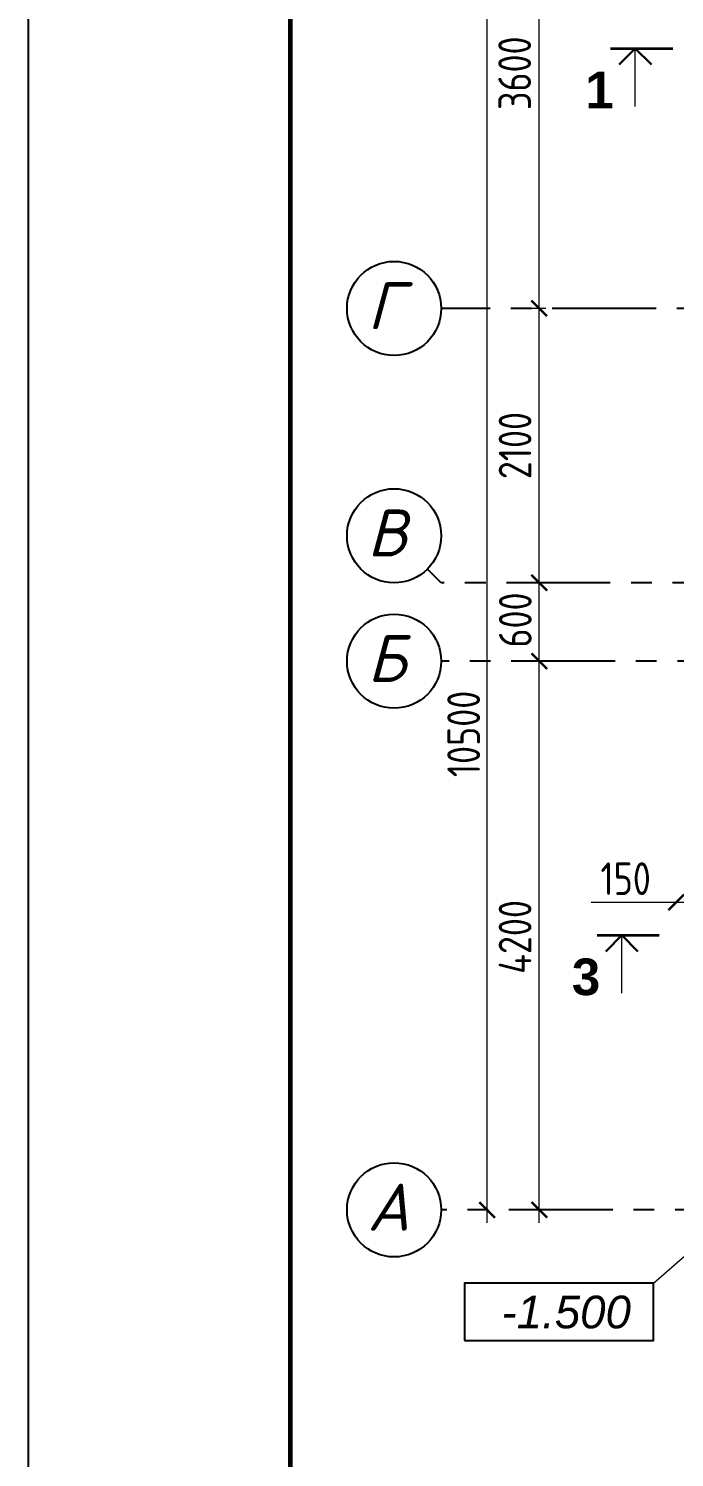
# Model space of a CAD drawing. Extents: x -12289450 to -10763036, y -7834513 to -6150123.
# Drawn here: x -11267034 to -11262094, y -7823476 to -7812539 of the extents above; entities that cross this region are included whole.
import ezdxf

# ---------------------------------------------------------------- set-up
doc = ezdxf.new("R2010")
doc.units = 0
doc.header["$LTSCALE"] = 25
doc.header["$PDMODE"] = 35
doc.linetypes.add('CENTER', pattern=[50.8, 31.75, -6.35, 6.35, -6.35])
doc.layers.get('DefPoints').update_dxf_attribs({"color": 10, "lineweight": 30})
for name, color, linetype in [('001-ПЕРЕГОРОДКИ', 5, 'Continuous'), ('005-РАЗМЕРЫ', 252, 'Continuous'), ('014-ОСИ', 251, 'CENTER'), ('Annotation - Text', 7, 'Continuous'), ('Текст', 7, 'Continuous')]:
    doc.layers.add(name, color=color, linetype=linetype)
doc.layers.add('RAZMER', color=7, linetype='Continuous', lineweight=9)
doc.layers.add('СТЕНЫ', color=5, linetype='Continuous', lineweight=40)
doc.styles.add('GOST 2.304', font='cs_gost2304.shx')
doc.styles.add('Isocpeur', font='isocpeui.ttf')
doc.styles.get("Standard").update_dxf_attribs({"font": 'arial.ttf'})
doc.styles.add('СГЕНЕРИР_СТИЛЬ_1', font='arialbd.ttf')
doc.styles.add('Текстер', font='ariali.ttf')
doc.dimstyles.new('1', dxfattribs={"dimscale": 100, "dimtxt": 2.5, "dimasz": 1.2, "dimexe": 1, "dimexo": 1, "dimgap": 0.5, "dimtad": 1, "dimdec": 0, "dimzin": 0, "dimdsep": 46, "dimtxsty": 'GOST 2.304', "dimblk": 'ARCHTICK', "dimcen": 0.09, "dimdle": 1, "dimclrd": 256, "dimclre": 256, "dimclrt": 7, "dimadec": 0, "dimazin": 0, "dimtfac": 1, "dimtdec": 0, "dimtmove": 0, "dimatfit": 3, "dimldrblk": 'ARCHTICK', "dimfxl": 0, "dimtolj": 1, "dimtzin": 0, "dimlwd": 5, "dimlwe": 5, "dimarcsym": 0})

# ---------------------------------------------------------------- blocks, each defined once
blk = doc.blocks.new('_ArchTick')
at = {"color": 0, "linetype": 'ByBlock', "const_width": 0.15}
blk.add_lwpolyline([(-0.5, -0.5), (0.5, 0.5)], dxfattribs=at)
blk = doc.blocks.new('*D1396')
at = {"layer": '005-РАЗМЕРЫ', "lineweight": 5, "transparency": 16777216}
for p, q in [((-11263128, -7821681), (-11263128, -7817281)), ((-11263161, -7817381), (-11263228, -7817381)), ((-11263177, -7821581), (-11263228, -7821581))]:
    blk.add_line(p, q, dxfattribs=at)
at = {"layer": 'DefPoints', "color": 0, "transparency": 16777216}
for p in [(-11263128, -7817381), (-11263061, -7817381), (-11263077, -7821581)]:
    blk.add_point(p, dxfattribs=at)
at = {"layer": '005-РАЗМЕРЫ', "lineweight": 5, "transparency": 16777216, "xscale": 120, "yscale": 120, "zscale": 120}
for p, rotation in [((-11263128, -7817381), 90), ((-11263128, -7821581), 270)]:
    blk.add_blockref('_ArchTick', p, dxfattribs=dict(at, rotation=rotation))
at = {"layer": '005-РАЗМЕРЫ', "color": 7, "transparency": 16777216, "insert": (-11263313, -7819492), "char_height": 250, "attachment_point": 5, "rotation": 90, "style": 'GOST 2.304'}
blk.add_mtext('\\A1;4200', dxfattribs=at)
blk = doc.blocks.new('*D1397')
at = {"layer": '005-РАЗМЕРЫ', "lineweight": 5, "transparency": 16777216}
for p, q in [((-11263526, -7821681), (-11263526, -7810981)), ((-11263498, -7811081), (-11263626, -7811081)), ((-11263550, -7821581), (-11263626, -7821581))]:
    blk.add_line(p, q, dxfattribs=at)
at = {"layer": 'DefPoints', "color": 0, "transparency": 16777216}
for p in [(-11263526, -7811081), (-11263398, -7811081), (-11263450, -7821581)]:
    blk.add_point(p, dxfattribs=at)
at = {"layer": '005-РАЗМЕРЫ', "lineweight": 5, "transparency": 16777216, "xscale": 120, "yscale": 120, "zscale": 120}
for p, rotation in [((-11263526, -7811081), 90), ((-11263526, -7821581), 270)]:
    blk.add_blockref('_ArchTick', p, dxfattribs=dict(at, rotation=rotation))
at = {"layer": '005-РАЗМЕРЫ', "color": 7, "transparency": 16777216, "insert": (-11263706, -7817938), "char_height": 250, "attachment_point": 5, "rotation": 90, "style": 'GOST 2.304'}
blk.add_mtext('\\A1;10500', dxfattribs=at)
blk = doc.blocks.new('*D1398')
at = {"layer": '005-РАЗМЕРЫ', "lineweight": 5, "transparency": 16777216}
for p, q in [((-11263128, -7817481), (-11263128, -7816681)), ((-11263215, -7816781), (-11263028, -7816781)), ((-11263215, -7817381), (-11263028, -7817381))]:
    blk.add_line(p, q, dxfattribs=at)
at = {"layer": 'DefPoints', "color": 0, "transparency": 16777216}
for p in [(-11263315, -7816781), (-11263128, -7816781), (-11263315, -7817381)]:
    blk.add_point(p, dxfattribs=at)
at = {"layer": '005-РАЗМЕРЫ', "lineweight": 5, "transparency": 16777216, "xscale": 120, "yscale": 120, "zscale": 120}
for p, rotation in [((-11263128, -7816781), 90), ((-11263128, -7817381), 270)]:
    blk.add_blockref('_ArchTick', p, dxfattribs=dict(at, rotation=rotation))
at = {"layer": '005-РАЗМЕРЫ', "color": 7, "transparency": 16777216, "insert": (-11263311, -7817066), "char_height": 250, "attachment_point": 5, "rotation": 90, "style": 'GOST 2.304'}
blk.add_mtext('\\A1;600', dxfattribs=at)
blk = doc.blocks.new('*D1399')
at = {"layer": '005-РАЗМЕРЫ', "lineweight": 5, "transparency": 16777216}
for p, q in [((-11263128, -7816881), (-11263128, -7814581)), ((-11263077, -7814681), (-11263228, -7814681)), ((-11263215, -7816781), (-11263028, -7816781))]:
    blk.add_line(p, q, dxfattribs=at)
at = {"layer": 'DefPoints', "color": 0, "transparency": 16777216}
for p in [(-11263128, -7814681), (-11262977, -7814681), (-11263315, -7816781)]:
    blk.add_point(p, dxfattribs=at)
at = {"layer": '005-РАЗМЕРЫ', "lineweight": 5, "transparency": 16777216, "xscale": 120, "yscale": 120, "zscale": 120}
for p, rotation in [((-11263128, -7814681), 90), ((-11263128, -7816781), 270)]:
    blk.add_blockref('_ArchTick', p, dxfattribs=dict(at, rotation=rotation))
at = {"layer": '005-РАЗМЕРЫ', "color": 7, "transparency": 16777216, "insert": (-11263313, -7815731), "char_height": 250, "attachment_point": 5, "rotation": 90, "style": 'GOST 2.304'}
blk.add_mtext('\\A1;2100', dxfattribs=at)
blk = doc.blocks.new('*D1400')
at = {"layer": '005-РАЗМЕРЫ', "lineweight": 5, "transparency": 16777216}
for p, q in [((-11263128, -7814781), (-11263128, -7810981)), ((-11263028, -7811081), (-11263228, -7811081)), ((-11263077, -7814681), (-11263228, -7814681))]:
    blk.add_line(p, q, dxfattribs=at)
at = {"layer": 'DefPoints', "color": 0, "transparency": 16777216}
for p in [(-11263128, -7811081), (-11262928, -7811081), (-11262977, -7814681)]:
    blk.add_point(p, dxfattribs=at)
at = {"layer": '005-РАЗМЕРЫ', "lineweight": 5, "transparency": 16777216, "xscale": 120, "yscale": 120, "zscale": 120}
for p, rotation in [((-11263128, -7811081), 90), ((-11263128, -7814681), 270)]:
    blk.add_blockref('_ArchTick', p, dxfattribs=dict(at, rotation=rotation))
at = {"layer": '005-РАЗМЕРЫ', "color": 7, "transparency": 16777216, "insert": (-11263316, -7812881), "char_height": 250, "attachment_point": 5, "rotation": 90, "style": 'GOST 2.304'}
blk.add_mtext('\\A1;3600', dxfattribs=at)
blk = doc.blocks.new('Уровень')
at = {"color": 213, "linetype": 'ByBlock'}
blk.add_lwpolyline([(0, 0), (1544, 0), (1544, 469), (0, 469)], close=True, dxfattribs=at)
at = {"flags": 4}
blk.add_attdef('+-0.000', (70, 107), '', height=250, dxfattribs=at)
blk = doc.blocks.new('*D1414')
at = {"layer": '005-РАЗМЕРЫ', "lineweight": 5, "transparency": 16777216}
for p, q in [((-11262081, -7819227), (-11262732, -7819227)), ((-11261831, -7819227), (-11262081, -7819227))]:
    blk.add_line(p, q, dxfattribs=at)
at = {"layer": 'DefPoints', "color": 0, "transparency": 16777216}
for p in [(-11262081, -7819227), (-11262081, -7819227), (-11261931, -7819227)]:
    blk.add_point(p, dxfattribs=at)
at = {"layer": '005-РАЗМЕРЫ', "lineweight": 5, "transparency": 16777216, "xscale": 120, "yscale": 120, "zscale": 120, "rotation": 180}
blk.add_blockref('_ArchTick', (-11262081, -7819227), dxfattribs=at)
at = {"layer": '005-РАЗМЕРЫ', "lineweight": 5, "transparency": 16777216, "xscale": 120, "yscale": 120, "zscale": 120}
blk.add_blockref('_ArchTick', (-11261931, -7819227), dxfattribs=at)
at = {"layer": '005-РАЗМЕРЫ', "color": 7, "transparency": 16777216, "insert": (-11262467, -7819046), "char_height": 250, "attachment_point": 5, "style": 'GOST 2.304'}
blk.add_mtext('\\A1;150', dxfattribs=at)

msp = doc.modelspace()

# ---------------------------------------------------------------- linework, layer by layer
at = {"linetype": 'Continuous', "lineweight": 25, "ltscale": 75, "extrusion": (1, 0, 0), "elevation": -11267034}
msp.add_lwpolyline([(-7834505.2, 0), (-7804813.4, 0)], dxfattribs=at)
at = {"linetype": 'Continuous', "lineweight": 60, "ltscale": 75, "extrusion": (1, 0, 0), "elevation": -11265032.5}
msp.add_lwpolyline([(-7805313.3, 0), (-7834005.3, 0)], dxfattribs=at)
at = {"layer": '001-ПЕРЕГОРОДКИ', "lineweight": 35, "ltscale": 100}
for points in [[(-11262582.1, -7812692), (-11262107.4, -7812692)], [(-11262685.2, -7819479.1), (-11262210.4, -7819479.1)]]:
    msp.add_lwpolyline(points, dxfattribs=at)
at = {"layer": '001-ПЕРЕГОРОДКИ', "lineweight": 18, "ltscale": 100}
for points in [[(-11262393, -7813135.8), (-11262393, -7812692)], [(-11262393, -7813135.8), (-11262393, -7812692)], [(-11262496.1, -7819922.8), (-11262496.1, -7819479.1)], [(-11262496.1, -7819922.8), (-11262496.1, -7819479.1)]]:
    msp.add_lwpolyline(points, dxfattribs=at)
at = {"layer": '014-ОСИ'}
for points in [[(-11259694.3, -7814681.1), (-11263878.5, -7814681.1)], [(-11263878.5, -7816781.1), (-11263983.9, -7816675.7)], [(-11248614.8, -7816781.1), (-11263878.5, -7816781.1)], [(-11246037.8, -7817381.1), (-11263878.5, -7817381.1)], [(-11246055.6, -7821581.1), (-11263878.5, -7821581.1)]]:
    msp.add_lwpolyline(points, dxfattribs=at)
at = {"layer": 'RAZMER', "color": 211}
msp.add_lwpolyline([(-11262253.7, -7822142.4), (-11260633.4, -7820725.9)], dxfattribs=at)
at = {"layer": 'СТЕНЫ', "color": 5, "lineweight": 30}
for points in [[(-11262393, -7812692), (-11262516.4, -7812815.4)], [(-11262393, -7812692), (-11262269.7, -7812815.4)], [(-11262496.1, -7819479.1), (-11262619.5, -7819602.4)], [(-11262496.1, -7819479.1), (-11262372.7, -7819602.4)]]:
    msp.add_lwpolyline(points, dxfattribs=at)
at = {"layer": 'Текст'}
for centre in [(-11264238.5, -7814681.1), (-11264238.5, -7816421.1), (-11264238.5, -7817381.1), (-11264238.5, -7821581.1)]:
    msp.add_circle(centre, 360, dxfattribs=at)

# ---------------------------------------------------------------- block references
at = {"color": 7, "ltscale": 2}
ref = msp.add_blockref('Уровень', (-11263701, -7822581.8), dxfattribs=dict(at, xscale=0.9375, yscale=0.9375, zscale=0.9375))
ref.add_attrib('+-0.000', ' -1.500', (-11263513.9, -7822487.6), dxfattribs={"height": 250, "style": 'Текстер'})

# ---------------------------------------------------------------- texts
at = {"layer": 'Annotation - Text', "color": 7, "linetype": 'Continuous', "lineweight": 0, "char_height": 280, "attachment_point": 2, "style": 'СГЕНЕРИР_СТИЛЬ_1'}
for s, insert in [('1', (-11262666.7, -7812869.8)), ('3', (-11262769.8, -7819656.8))]:
    msp.add_mtext(s, dxfattribs=dict(at, insert=insert))
at = {"layer": 'Текст', "style": 'Isocpeur'}
for s, p in [('Г', (-11264443.8, -7814839.9)), ('В', (-11264443.8, -7816579.9)), ('Б', (-11264443.8, -7817539.9)), ('А', (-11264443.8, -7821739.9))]:
    msp.add_text(s, height=360, dxfattribs=at).set_placement(p)

# ---------------------------------------------------------------- dimensions: what is measured, and where the dimension line sits
at = {"layer": '005-РАЗМЕРЫ'}
for base, p1, p2, picture, middle in [((-11263525.5, -7811081.1), (-11263450.4, -7821581.1), (-11263398.2, -7811081.1), '*D1397', (-11263525.5, -7817937.8)), ((-11263128.4, -7816781.1), (-11263314.6, -7817381.1), (-11263314.6, -7816781.1), '*D1398', (-11263128.4, -7817066.1)), ((-11263128.4, -7817381.1), (-11263077.4, -7821581.1), (-11263060.9, -7817381.1), '*D1396', (-11263128.4, -7819491.9))]:
    dim = msp.add_linear_dim(base=base, p1=p1, p2=p2, angle=90, dimstyle='1', dxfattribs=at)
    dim.commit()
    dim.dimension.update_dxf_attribs({"geometry": picture, "text_midpoint": middle, "dimtype": 160})
for base, p1, p2, picture, middle in [((-11263128.4, -7811081.1), (-11262977.4, -7814681.1), (-11262928.3, -7811081.1), '*D1400', (-11263315.8, -7812881.1)), ((-11263128.4, -7814681.1), (-11263314.6, -7816781.1), (-11262977.4, -7814681.1), '*D1399', (-11263313.1, -7815731.1))]:
    dim = msp.add_linear_dim(base=base, p1=p1, p2=p2, angle=90, dimstyle='1', dxfattribs=at)
    dim.commit()
    dim.dimension.update_dxf_attribs({"geometry": picture, "text_midpoint": middle})
dim = msp.add_linear_dim(base=(-11262080.9, -7819226.6), p1=(-11261930.9, -7819226.6), p2=(-11262080.9, -7819226.6), dimstyle='1', dxfattribs=at)
dim.commit()
dim.dimension.update_dxf_attribs({"geometry": '*D1414', "text_midpoint": (-11262466.5, -7819046.4)})

doc.saveas('drawing.dxf')
